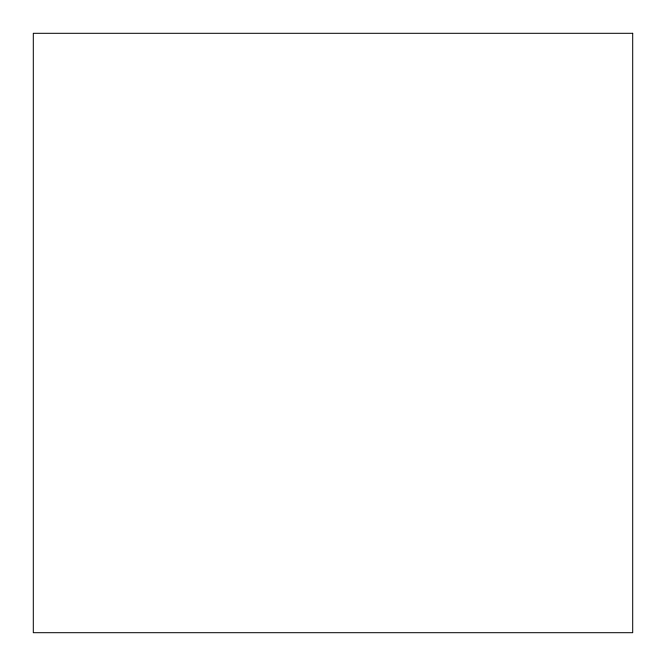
<?xml version="1.0" encoding="UTF-8"?>
<svg xmlns="http://www.w3.org/2000/svg" width="666" height="666" viewBox="0 0 666 666"><rect width="100%" height="100%" fill="white"/><g stroke="black" fill="none" stroke-linecap="round" stroke-linejoin="round"><path stroke-width="1" d="M632.7 33.3L33.3 33.3L33.3 632.7L632.7 632.7L632.7 33.3"/></g></svg>
